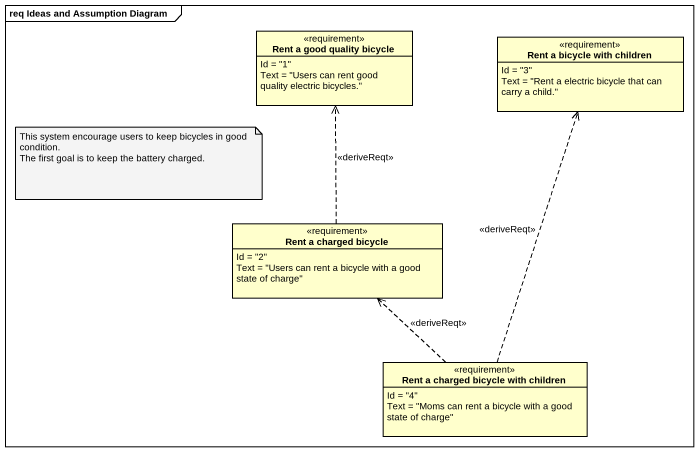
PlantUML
@startuml
mainframe req Ideas and Assumption Diagram
hide circle
hide empty members
class "Rent a good quality bicycle" as Rent_a_good_quality_bicycle <<requirement>> {
  Id = "1"
  Text = "Users can rent good quality electric bicycles."
}
class "Rent a bicycle with children" as Rent_a_bicycle_with_children <<requirement>> {
  Id = "3"
  Text = "Rent a electric bicycle that can carry a child."
}
class "Rent a charged bicycle" as Rent_a_charged_bicycle <<requirement>> {
  Id = "2"
  Text = "Users can rent a bicycle with a good state of charge"
}
class "Rent a charged bicycle with children" as Rent_a_charged_bicycle_with <<requirement>> {
  Id = "4"
  Text = "Moms can rent a bicycle with a good state of charge"
}
Rent_a_charged_bicycle .up.> Rent_a_good_quality_bicycle : <<deriveReqt>>
Rent_a_charged_bicycle_with .up.> Rent_a_bicycle_with_children : <<deriveReqt>>
Rent_a_charged_bicycle_with .up.> Rent_a_charged_bicycle : <<deriveReqt>>
note as N1
  This system encourage users to keep bicycles in good condition.
  The first goal is to keep the battery charged.
end note
@enduml
